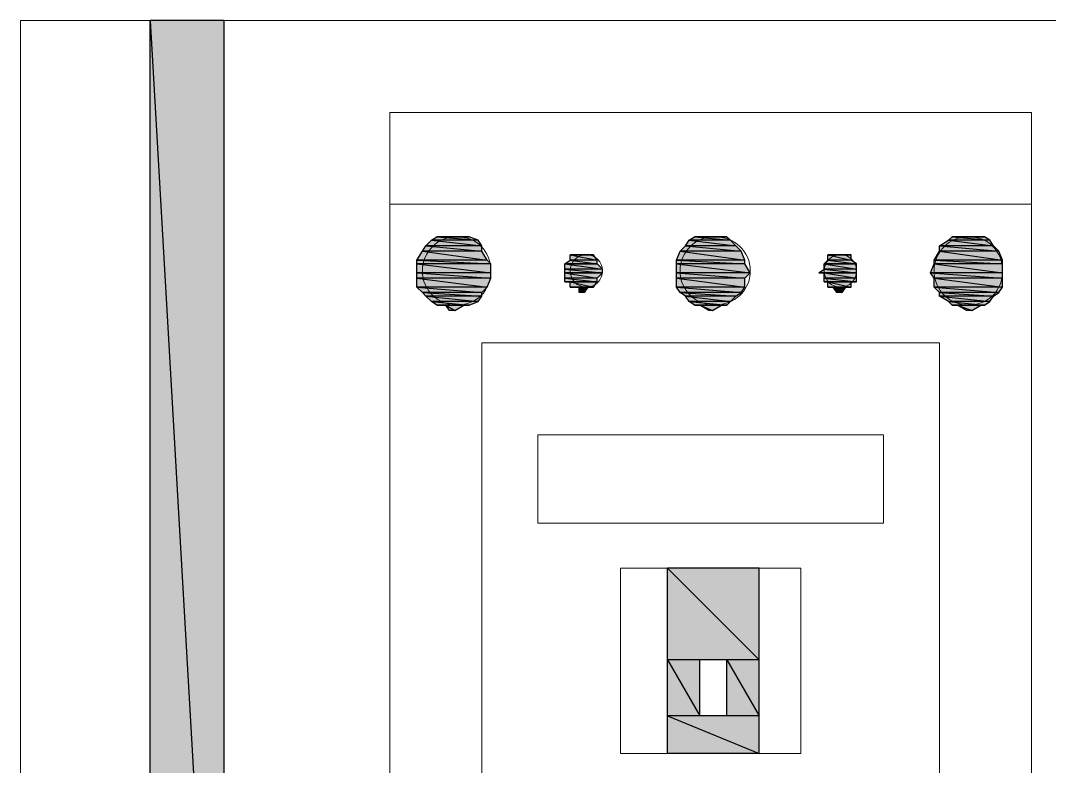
# Model space of a CAD drawing. Header units: millimetres. Extents: x 53 to 176, y -29 to 32.
# Drawn here: x 118.331 to 119.128, y -15.149 to -14.57 of the extents above; entities that cross this region are included whole.
import ezdxf

# ---------------------------------------------------------------- set-up
doc = ezdxf.new("R2010")
doc.units = ezdxf.units.MM
doc.layers.add('15 - Quadro de medição', color=6, linetype='Continuous')

msp = doc.modelspace()

# ---------------------------------------------------------------- hatches: boundary and pattern name
at = {"layer": '15 - Quadro de medição', "true_color": 0x000007}
h = msp.add_hatch(color=7, dxfattribs=at)
h.paths.add_polyline_path([(118.48859, -14.5702), (118.43132, -14.5702), (118.48859, -15.56749)])
h.paths.add_polyline_path([(118.43132, -14.5702), (118.48859, -15.56749), (118.43132, -15.56749)])
h = msp.add_hatch(color=7, dxfattribs=at)
h.paths.add_polyline_path([(118.67855, -14.73782), (118.65341, -14.73782), (118.68553, -14.74061)])
h.paths.add_polyline_path([(118.65341, -14.73782), (118.68553, -14.74061), (118.64922, -14.74061)])
h = msp.add_hatch(color=7, dxfattribs=at)
h.paths.add_polyline_path([(118.87829, -14.73782), (118.85314, -14.73782), (118.88108, -14.74061)])
h.paths.add_polyline_path([(118.85314, -14.73782), (118.88108, -14.74061), (118.84895, -14.74061)])
h = msp.add_hatch(color=7, dxfattribs=at)
h.paths.add_polyline_path([(119.07802, -14.73782), (119.05288, -14.73782), (119.08221, -14.74061)])
h.paths.add_polyline_path([(119.05288, -14.73782), (119.08221, -14.74061), (119.05009, -14.74061)])
h = msp.add_hatch(color=7, dxfattribs=at)
h.paths.add_polyline_path([(118.68833, -14.7448), (118.64503, -14.7448), (118.68833, -14.74899)])
h.paths.add_polyline_path([(118.64503, -14.7448), (118.68833, -14.74899), (118.64223, -14.74899)])
h = msp.add_hatch(color=7, dxfattribs=at)
h.paths.add_polyline_path([(118.68553, -14.74061), (118.64922, -14.74061), (118.68833, -14.7448)])
h.paths.add_polyline_path([(118.64922, -14.74061), (118.68833, -14.7448), (118.64503, -14.7448)])
h = msp.add_hatch(color=7, dxfattribs=at)
h.paths.add_polyline_path([(118.88527, -14.7448), (118.84616, -14.7448), (118.88946, -14.74899)])
h.paths.add_polyline_path([(118.84616, -14.7448), (118.88946, -14.74899), (118.84197, -14.74899)])
h = msp.add_hatch(color=7, dxfattribs=at)
h.paths.add_polyline_path([(118.88108, -14.74061), (118.84895, -14.74061), (118.88527, -14.7448)])
h.paths.add_polyline_path([(118.84895, -14.74061), (118.88527, -14.7448), (118.84616, -14.7448)])
h = msp.add_hatch(color=7, dxfattribs=at)
h.paths.add_polyline_path([(119.08221, -14.74061), (119.05009, -14.74061), (119.08501, -14.7448)])
h.paths.add_polyline_path([(119.05009, -14.74061), (119.08501, -14.7448), (119.0431, -14.7448)])
h = msp.add_hatch(color=7, dxfattribs=at)
h.paths.add_polyline_path([(119.08501, -14.7448), (119.0431, -14.7448), (119.0892, -14.74899)])
h.paths.add_polyline_path([(119.0431, -14.7448), (119.0892, -14.74899), (119.0431, -14.74899)])
h = msp.add_hatch(color=7, dxfattribs=at)
h.paths.add_polyline_path([(118.68833, -14.74899), (118.64223, -14.74899), (118.69252, -14.75597)])
h.paths.add_polyline_path([(118.64223, -14.74899), (118.69252, -14.75597), (118.63804, -14.75597)])
h = msp.add_hatch(color=7, dxfattribs=at)
h.paths.add_polyline_path([(118.77493, -14.75178), (118.75677, -14.75178), (118.77772, -14.75597)])
h.paths.add_polyline_path([(118.75677, -14.75178), (118.77772, -14.75597), (118.75677, -14.75597)])
h = msp.add_hatch(color=7, dxfattribs=at)
h.paths.add_polyline_path([(118.77073, -14.75178), (118.76375, -14.75178)])
h.paths.add_polyline_path([(118.77073, -14.75178), (118.76375, -14.75178), (118.76794, -14.75178)])
h = msp.add_hatch(color=7, dxfattribs=at)
h.paths.add_polyline_path([(118.88946, -14.74899), (118.84197, -14.74899), (118.89225, -14.75597)])
h.paths.add_polyline_path([(118.84197, -14.74899), (118.89225, -14.75597), (118.83918, -14.75597)])
h = msp.add_hatch(color=7, dxfattribs=at)
h.paths.add_polyline_path([(118.97466, -14.75178), (118.9565, -14.75178), (118.97466, -14.75597)])
h.paths.add_polyline_path([(118.9565, -14.75178), (118.97466, -14.75597), (118.9565, -14.75597)])
h = msp.add_hatch(color=7, dxfattribs=at)
h.paths.add_polyline_path([(119.0892, -14.74899), (119.0431, -14.74899), (119.09199, -14.75597)])
h.paths.add_polyline_path([(119.0431, -14.74899), (119.09199, -14.75597), (119.03891, -14.75597)])
h = msp.add_hatch(color=7, dxfattribs=at)
h.paths.add_polyline_path([(118.69252, -14.75597), (118.63804, -14.75597), (118.69531, -14.75877)])
h.paths.add_polyline_path([(118.63804, -14.75597), (118.69531, -14.75877), (118.63804, -14.75877)])
h = msp.add_hatch(color=7, dxfattribs=at)
h.paths.add_polyline_path([(118.69531, -14.75877), (118.63804, -14.75877), (118.69531, -14.76575)])
h.paths.add_polyline_path([(118.63804, -14.75877), (118.69531, -14.76575), (118.63804, -14.76575)])
h = msp.add_hatch(color=7, dxfattribs=at)
h.paths.add_polyline_path([(118.77772, -14.75597), (118.75677, -14.75597), (118.77772, -14.75877)])
h.paths.add_polyline_path([(118.75677, -14.75597), (118.77772, -14.75877), (118.75258, -14.75877)])
h = msp.add_hatch(color=7, dxfattribs=at)
h.paths.add_polyline_path([(118.77772, -14.75877), (118.75258, -14.75877), (118.78191, -14.76296)])
h.paths.add_polyline_path([(118.75258, -14.75877), (118.78191, -14.76296), (118.75258, -14.76296)])
h = msp.add_hatch(color=7, dxfattribs=at)
h.paths.add_polyline_path([(118.89225, -14.75597), (118.83918, -14.75597), (118.89225, -14.75877)])
h.paths.add_polyline_path([(118.83918, -14.75597), (118.89225, -14.75877), (118.83918, -14.75877)])
h = msp.add_hatch(color=7, dxfattribs=at)
h.paths.add_polyline_path([(118.89225, -14.75877), (118.83918, -14.75877), (118.89644, -14.76575)])
h.paths.add_polyline_path([(118.83918, -14.75877), (118.89644, -14.76575), (118.83918, -14.76575)])
h = msp.add_hatch(color=7, dxfattribs=at)
h.paths.add_polyline_path([(118.97466, -14.75597), (118.9565, -14.75597), (118.97885, -14.75877)])
h.paths.add_polyline_path([(118.9565, -14.75597), (118.97885, -14.75877), (118.95371, -14.75877)])
h = msp.add_hatch(color=7, dxfattribs=at)
h.paths.add_polyline_path([(118.95371, -14.75877), (118.97885, -14.75877), (118.97746, -14.75877)])
h.paths.add_polyline_path([(118.97885, -14.75877), (118.97746, -14.75877), (118.95371, -14.75877)])
h = msp.add_hatch(color=7, dxfattribs=at)
h.paths.add_polyline_path([(118.97885, -14.75877), (118.95371, -14.75877), (118.97885, -14.76296)])
h.paths.add_polyline_path([(118.95371, -14.75877), (118.97885, -14.76296), (118.95371, -14.76296)])
h = msp.add_hatch(color=7, dxfattribs=at)
h.paths.add_polyline_path([(119.09199, -14.75877), (119.03891, -14.75877), (119.09199, -14.76575)])
h.paths.add_polyline_path([(119.03891, -14.75877), (119.09199, -14.76575), (119.03612, -14.76575)])
h = msp.add_hatch(color=7, dxfattribs=at)
h.paths.add_polyline_path([(119.09199, -14.75597), (119.03891, -14.75597), (119.09199, -14.75877)])
h.paths.add_polyline_path([(119.03891, -14.75597), (119.09199, -14.75877), (119.03891, -14.75877)])
h = msp.add_hatch(color=7, dxfattribs=at)
h.paths.add_polyline_path([(118.69531, -14.76575), (118.63804, -14.76575), (118.69531, -14.76994)])
h.paths.add_polyline_path([(118.63804, -14.76575), (118.69531, -14.76994), (118.63804, -14.76994)])
h = msp.add_hatch(color=7, dxfattribs=at)
h.paths.add_polyline_path([(118.69531, -14.76994), (118.63804, -14.76994), (118.69252, -14.77692)])
h.paths.add_polyline_path([(118.63804, -14.76994), (118.69252, -14.77692), (118.63804, -14.77692)])
h = msp.add_hatch(color=7, dxfattribs=at)
h.paths.add_polyline_path([(118.78191, -14.76296), (118.75258, -14.76296), (118.78191, -14.76575)])
h.paths.add_polyline_path([(118.75258, -14.76296), (118.78191, -14.76575), (118.75258, -14.76575)])
h = msp.add_hatch(color=7, dxfattribs=at)
h.paths.add_polyline_path([(118.78191, -14.76575), (118.75258, -14.76575), (118.77772, -14.76994)])
h.paths.add_polyline_path([(118.75258, -14.76575), (118.77772, -14.76994), (118.75258, -14.76994)])
h = msp.add_hatch(color=7, dxfattribs=at)
h.paths.add_polyline_path([(118.77772, -14.76994), (118.75258, -14.76994), (118.77772, -14.77273)])
h.paths.add_polyline_path([(118.75258, -14.76994), (118.77772, -14.77273), (118.75258, -14.77273)])
h = msp.add_hatch(color=7, dxfattribs=at)
h.paths.add_polyline_path([(118.89644, -14.76575), (118.83918, -14.76575), (118.89225, -14.76994)])
h.paths.add_polyline_path([(118.83918, -14.76575), (118.89225, -14.76994), (118.83918, -14.76994)])
h = msp.add_hatch(color=7, dxfattribs=at)
h.paths.add_polyline_path([(118.89225, -14.76994), (118.83918, -14.76994), (118.89225, -14.77692)])
h.paths.add_polyline_path([(118.83918, -14.76994), (118.89225, -14.77692), (118.83918, -14.77692)])
h = msp.add_hatch(color=7, dxfattribs=at)
h.paths.add_polyline_path([(118.97885, -14.76296), (118.95371, -14.76296), (118.97885, -14.76575)])
h.paths.add_polyline_path([(118.95371, -14.76296), (118.97885, -14.76575), (118.94952, -14.76575)])
h = msp.add_hatch(color=7, dxfattribs=at)
h.paths.add_polyline_path([(118.97885, -14.76575), (118.95371, -14.76575), (118.97885, -14.76994)])
h.paths.add_polyline_path([(118.95371, -14.76575), (118.97885, -14.76994), (118.95371, -14.76994)])
h = msp.add_hatch(color=7, dxfattribs=at)
h.paths.add_polyline_path([(118.97885, -14.76994), (118.95371, -14.76994), (118.97885, -14.77273)])
h.paths.add_polyline_path([(118.95371, -14.76994), (118.97885, -14.77273), (118.95371, -14.77273)])
h = msp.add_hatch(color=7, dxfattribs=at)
h.paths.add_polyline_path([(119.09199, -14.76575), (119.03612, -14.76575), (119.09199, -14.76994)])
h.paths.add_polyline_path([(119.03612, -14.76575), (119.09199, -14.76994), (119.03891, -14.76994)])
h = msp.add_hatch(color=7, dxfattribs=at)
h.paths.add_polyline_path([(119.09199, -14.76994), (119.03891, -14.76994), (119.09199, -14.77692)])
h.paths.add_polyline_path([(119.03891, -14.76994), (119.09199, -14.77692), (119.03891, -14.77692)])
h = msp.add_hatch(color=7, dxfattribs=at)
h.paths.add_polyline_path([(118.69252, -14.77692), (118.63804, -14.77692), (118.68833, -14.78111)])
h.paths.add_polyline_path([(118.63804, -14.77692), (118.68833, -14.78111), (118.64223, -14.78111)])
h = msp.add_hatch(color=7, dxfattribs=at)
h.paths.add_polyline_path([(118.77772, -14.77273), (118.75677, -14.77273), (118.77493, -14.77692)])
h.paths.add_polyline_path([(118.75677, -14.77273), (118.77493, -14.77692), (118.75677, -14.77692)])
h = msp.add_hatch(color=7, dxfattribs=at)
h.paths.add_polyline_path([(118.77073, -14.77692), (118.76375, -14.77692), (118.76794, -14.78111)])
h.paths.add_polyline_path([(118.76375, -14.77692), (118.76794, -14.78111), (118.76375, -14.78111)])
h = msp.add_hatch(color=7, dxfattribs=at)
h.paths.add_polyline_path([(118.89225, -14.77692), (118.83918, -14.77692), (118.88946, -14.78111)])
h.paths.add_polyline_path([(118.83918, -14.77692), (118.88946, -14.78111), (118.84197, -14.78111)])
h = msp.add_hatch(color=7, dxfattribs=at)
h.paths.add_polyline_path([(118.97466, -14.77273), (118.9565, -14.77273), (118.97466, -14.77692)])
h.paths.add_polyline_path([(118.9565, -14.77273), (118.97466, -14.77692), (118.9565, -14.77692)])
h = msp.add_hatch(color=7, dxfattribs=at)
h.paths.add_polyline_path([(118.97047, -14.77692), (118.96069, -14.77692), (118.96768, -14.78111)])
h.paths.add_polyline_path([(118.96069, -14.77692), (118.96768, -14.78111), (118.96349, -14.78111)])
h = msp.add_hatch(color=7, dxfattribs=at)
h.paths.add_polyline_path([(119.09199, -14.77692), (119.03891, -14.77692), (119.0892, -14.78111)])
h.paths.add_polyline_path([(119.03891, -14.77692), (119.0892, -14.78111), (119.0431, -14.78111)])
h = msp.add_hatch(color=7, dxfattribs=at)
h.paths.add_polyline_path([(118.68833, -14.78111), (118.64223, -14.78111), (118.68833, -14.78391)])
h.paths.add_polyline_path([(118.64223, -14.78111), (118.68833, -14.78391), (118.64503, -14.78391)])
h = msp.add_hatch(color=7, dxfattribs=at)
h.paths.add_polyline_path([(118.68833, -14.78391), (118.64503, -14.78391), (118.68553, -14.7881)])
h.paths.add_polyline_path([(118.64503, -14.78391), (118.68553, -14.7881), (118.64922, -14.7881)])
h = msp.add_hatch(color=7, dxfattribs=at)
h.paths.add_polyline_path([(118.88946, -14.78111), (118.84197, -14.78111), (118.88527, -14.78391)])
h.paths.add_polyline_path([(118.84197, -14.78111), (118.88527, -14.78391), (118.84616, -14.78391)])
h = msp.add_hatch(color=7, dxfattribs=at)
h.paths.add_polyline_path([(118.88527, -14.78391), (118.84616, -14.78391), (118.88108, -14.7881)])
h.paths.add_polyline_path([(118.84616, -14.78391), (118.88108, -14.7881), (118.84895, -14.7881)])
h = msp.add_hatch(color=7, dxfattribs=at)
h.paths.add_polyline_path([(119.0892, -14.78111), (119.0431, -14.78111), (119.08501, -14.78391)])
h.paths.add_polyline_path([(119.0431, -14.78111), (119.08501, -14.78391), (119.0431, -14.78391)])
h = msp.add_hatch(color=7, dxfattribs=at)
h.paths.add_polyline_path([(119.08501, -14.78391), (119.0431, -14.78391), (119.08221, -14.7881)])
h.paths.add_polyline_path([(119.0431, -14.78391), (119.08221, -14.7881), (119.05009, -14.7881)])
h = msp.add_hatch(color=7, dxfattribs=at)
h.paths.add_polyline_path([(118.68553, -14.7881), (118.64922, -14.7881), (118.67855, -14.79089)])
h.paths.add_polyline_path([(118.64922, -14.7881), (118.67855, -14.79089), (118.65341, -14.79089)])
h = msp.add_hatch(color=7, dxfattribs=at)
h.paths.add_polyline_path([(118.67436, -14.79089), (118.66039, -14.79089), (118.66737, -14.79508)])
h.paths.add_polyline_path([(118.66039, -14.79089), (118.66737, -14.79508), (118.66318, -14.79508)])
h = msp.add_hatch(color=7, dxfattribs=at)
h.paths.add_polyline_path([(118.88108, -14.7881), (118.84895, -14.7881), (118.87829, -14.79089)])
h.paths.add_polyline_path([(118.84895, -14.7881), (118.87829, -14.79089), (118.85314, -14.79089)])
h = msp.add_hatch(color=7, dxfattribs=at)
h.paths.add_polyline_path([(118.87409, -14.79089), (118.85733, -14.79089), (118.86711, -14.79508)])
h.paths.add_polyline_path([(118.85733, -14.79089), (118.86711, -14.79508), (118.86432, -14.79508)])
h = msp.add_hatch(color=7, dxfattribs=at)
h.paths.add_polyline_path([(119.08221, -14.7881), (119.05009, -14.7881), (119.07802, -14.79089)])
h.paths.add_polyline_path([(119.05009, -14.7881), (119.07802, -14.79089), (119.05288, -14.79089)])
h = msp.add_hatch(color=7, dxfattribs=at)
h.paths.add_polyline_path([(119.07523, -14.79089), (119.05707, -14.79089), (119.06824, -14.79508)])
h.paths.add_polyline_path([(119.05707, -14.79089), (119.06824, -14.79508), (119.06405, -14.79508)])
h = msp.add_hatch(color=7, dxfattribs=at)
h.paths.add_polyline_path([(118.90343, -14.99482), (118.83219, -14.99482), (118.90343, -15.06605)])
h.paths.add_polyline_path([(118.83219, -14.99482), (118.90343, -15.06605), (118.83219, -15.06605)])
h = msp.add_hatch(color=7, dxfattribs=at)
h.paths.add_polyline_path([(118.85733, -15.06605), (118.83219, -15.06605), (118.85733, -15.10935)])
h.paths.add_polyline_path([(118.83219, -15.06605), (118.85733, -15.10935), (118.83219, -15.10935)])
h = msp.add_hatch(color=7, dxfattribs=at)
h.paths.add_polyline_path([(118.90343, -15.06605), (118.87829, -15.06605), (118.90343, -15.10935)])
h.paths.add_polyline_path([(118.87829, -15.06605), (118.90343, -15.10935), (118.87829, -15.10935)])
h = msp.add_hatch(color=7, dxfattribs=at)
h.paths.add_polyline_path([(118.90343, -15.10935), (118.83219, -15.10935), (118.90343, -15.13869)])
h.paths.add_polyline_path([(118.83219, -15.10935), (118.90343, -15.13869), (118.83219, -15.13869)])

# ---------------------------------------------------------------- linework, layer by layer
at = {"layer": '15 - Quadro de medição', "color": 7, "linetype": 'Continuous', "lineweight": 20, "true_color": 0x000007}
for points in [[(119.40067, -14.5702), (119.40067, -15.56749), (118.33076, -15.56749), (118.33076, -14.5702), (118.86711, -14.5702)], [(119.11434, -14.64144), (119.11434, -15.49626), (118.61709, -15.49626), (118.61709, -14.64144), (118.86711, -14.64144)], [(119.0431, -14.82022), (119.0431, -15.31747), (118.68833, -15.31747), (118.68833, -14.82022), (118.86711, -14.82022)], [(118.9998, -14.9599), (118.9998, -14.89146), (118.73163, -14.89146), (118.73163, -14.9599), (118.86711, -14.9599)], [(118.93555, -14.99482), (118.93555, -15.13869), (118.79588, -15.13869), (118.79588, -14.99482), (118.86711, -14.99482)], [(118.87829, -15.10935), (118.87829, -15.06605), (118.85733, -15.06605), (118.85733, -15.10935), (118.86711, -15.10935)]]:
    msp.add_lwpolyline(points, close=True, dxfattribs=at)
at = {"layer": '15 - Quadro de medição', "color": 7, "linetype": 'Continuous', "lineweight": -2, "true_color": 0x000007}
for points in [[(118.48859, -14.5702), (118.43132, -14.5702), (118.48859, -15.56749)], [(118.43132, -14.5702), (118.48859, -15.56749), (118.43132, -15.56749)], [(118.65341, -14.73782), (118.68553, -14.74061), (118.64922, -14.74061)], [(118.66039, -14.73782), (118.67855, -14.73782), (118.65341, -14.73782)], [(118.67855, -14.73782), (118.65341, -14.73782), (118.68553, -14.74061)], [(118.66318, -14.73782), (118.67436, -14.73782), (118.66039, -14.73782)], [(118.67436, -14.73782), (118.66039, -14.73782), (118.67855, -14.73782)], [(118.66737, -14.73782), (118.66318, -14.73782), (118.67436, -14.73782)], [(118.85314, -14.73782), (118.88108, -14.74061), (118.84895, -14.74061)], [(118.85733, -14.73782), (118.87829, -14.73782), (118.85314, -14.73782)], [(118.87829, -14.73782), (118.85314, -14.73782), (118.88108, -14.74061)], [(118.86432, -14.73782), (118.87409, -14.73782), (118.85733, -14.73782)], [(118.87409, -14.73782), (118.85733, -14.73782), (118.87829, -14.73782)], [(118.86711, -14.73782), (118.86432, -14.73782), (118.87409, -14.73782)], [(119.05288, -14.73782), (119.08221, -14.74061), (119.05009, -14.74061)], [(119.05707, -14.73782), (119.07802, -14.73782), (119.05288, -14.73782)], [(119.07802, -14.73782), (119.05288, -14.73782), (119.08221, -14.74061)], [(119.06405, -14.73782), (119.07523, -14.73782), (119.05707, -14.73782)], [(119.07523, -14.73782), (119.05707, -14.73782), (119.07802, -14.73782)], [(119.06824, -14.73782), (119.06405, -14.73782), (119.07523, -14.73782)], [(118.64503, -14.7448), (118.68833, -14.74899), (118.64223, -14.74899)], [(118.64922, -14.74061), (118.68833, -14.7448), (118.64503, -14.7448)], [(118.68833, -14.7448), (118.64503, -14.7448), (118.68833, -14.74899)], [(118.68553, -14.74061), (118.64922, -14.74061), (118.68833, -14.7448)], [(118.84616, -14.7448), (118.88946, -14.74899), (118.84197, -14.74899)], [(118.84895, -14.74061), (118.88527, -14.7448), (118.84616, -14.7448)], [(118.88527, -14.7448), (118.84616, -14.7448), (118.88946, -14.74899)], [(118.88108, -14.74061), (118.84895, -14.74061), (118.88527, -14.7448)], [(119.05009, -14.74061), (119.08501, -14.7448), (119.0431, -14.7448)], [(119.08501, -14.7448), (119.0431, -14.7448), (119.0892, -14.74899)], [(119.0431, -14.7448), (119.0892, -14.74899), (119.0431, -14.74899)], [(119.08221, -14.74061), (119.05009, -14.74061), (119.08501, -14.7448)], [(118.64223, -14.74899), (118.69252, -14.75597), (118.63804, -14.75597)], [(118.68833, -14.74899), (118.64223, -14.74899), (118.69252, -14.75597)], [(118.75956, -14.75178), (118.77493, -14.75178), (118.75677, -14.75178)], [(118.77493, -14.75178), (118.75677, -14.75178), (118.77772, -14.75597)], [(118.75677, -14.75178), (118.77772, -14.75597), (118.75677, -14.75597)], [(118.76375, -14.75178), (118.77073, -14.75178), (118.75956, -14.75178)], [(118.77073, -14.75178), (118.75956, -14.75178), (118.77493, -14.75178)], [(118.77073, -14.75178), (118.77073, -14.75178), (118.76375, -14.75178)], [(118.77073, -14.75178), (118.76375, -14.75178), (118.76794, -14.75178)], [(118.77073, -14.75178), (118.76375, -14.75178)], [(118.84197, -14.74899), (118.89225, -14.75597), (118.83918, -14.75597)], [(118.88946, -14.74899), (118.84197, -14.74899), (118.89225, -14.75597)], [(118.96069, -14.75178), (118.97466, -14.75178), (118.9565, -14.75178)], [(118.97466, -14.75178), (118.9565, -14.75178), (118.97466, -14.75597)], [(118.9565, -14.75178), (118.97466, -14.75597), (118.9565, -14.75597)], [(118.96349, -14.75178), (118.97047, -14.75178), (118.96069, -14.75178)], [(118.96069, -14.75178), (118.97047, -14.75178), (118.97047, -14.75178)], [(118.97047, -14.75178), (118.97047, -14.75178), (118.96069, -14.75178)], [(118.97047, -14.75178), (118.96069, -14.75178), (118.97466, -14.75178)], [(118.96768, -14.75178), (118.96349, -14.75178), (118.97047, -14.75178)], [(119.0431, -14.74899), (119.09199, -14.75597), (119.03891, -14.75597)], [(119.0892, -14.74899), (119.0431, -14.74899), (119.09199, -14.75597)], [(118.69252, -14.75597), (118.63804, -14.75597), (118.69531, -14.75877)], [(118.63804, -14.75597), (118.69531, -14.75877), (118.63804, -14.75877)], [(118.69531, -14.75877), (118.63804, -14.75877), (118.69531, -14.76575)], [(118.63804, -14.75877), (118.69531, -14.76575), (118.63804, -14.76575)], [(118.75677, -14.75597), (118.77772, -14.75877), (118.75258, -14.75877)], [(118.75258, -14.75877), (118.77772, -14.75877), (118.77772, -14.75877)], [(118.77772, -14.75877), (118.77772, -14.75877), (118.75258, -14.75877)], [(118.77772, -14.75877), (118.75258, -14.75877), (118.78191, -14.76296)], [(118.75258, -14.75877), (118.78191, -14.76296), (118.75258, -14.76296)], [(118.77772, -14.75597), (118.75677, -14.75597), (118.77772, -14.75877)], [(118.89225, -14.75597), (118.83918, -14.75597), (118.89225, -14.75877)], [(118.83918, -14.75597), (118.89225, -14.75877), (118.83918, -14.75877)], [(118.89225, -14.75877), (118.83918, -14.75877), (118.89644, -14.76575)], [(118.83918, -14.75877), (118.89644, -14.76575), (118.83918, -14.76575)], [(118.9565, -14.75597), (118.97885, -14.75877), (118.95371, -14.75877)], [(118.95371, -14.75877), (118.97885, -14.75877), (118.97746, -14.75877)], [(118.97885, -14.75877), (118.97746, -14.75877), (118.95371, -14.75877)], [(118.97885, -14.75877), (118.95371, -14.75877), (118.97885, -14.76296)], [(118.95371, -14.75877), (118.97885, -14.76296), (118.95371, -14.76296)], [(118.97466, -14.75597), (118.9565, -14.75597), (118.97885, -14.75877)], [(119.03891, -14.75877), (119.09199, -14.76575), (119.03612, -14.76575)], [(119.09199, -14.75597), (119.03891, -14.75597), (119.09199, -14.75877)], [(119.03891, -14.75597), (119.09199, -14.75877), (119.03891, -14.75877)], [(119.09199, -14.75877), (119.03891, -14.75877), (119.09199, -14.76575)], [(118.69531, -14.76575), (118.63804, -14.76575), (118.69531, -14.76994)], [(118.63804, -14.76575), (118.69531, -14.76994), (118.63804, -14.76994)], [(118.69531, -14.76994), (118.63804, -14.76994), (118.69252, -14.77692)], [(118.63804, -14.76994), (118.69252, -14.77692), (118.63804, -14.77692)], [(118.78191, -14.76296), (118.75258, -14.76296), (118.78191, -14.76575)], [(118.75258, -14.76296), (118.78191, -14.76575), (118.75258, -14.76575)], [(118.75258, -14.76575), (118.78191, -14.76575), (118.78191, -14.76575)], [(118.78191, -14.76575), (118.78191, -14.76575), (118.75258, -14.76575)], [(118.78191, -14.76575), (118.75258, -14.76575), (118.77772, -14.76994)], [(118.75258, -14.76575), (118.77772, -14.76994), (118.75258, -14.76994)], [(118.77772, -14.76994), (118.75258, -14.76994), (118.77772, -14.77273)], [(118.75258, -14.76994), (118.77772, -14.77273), (118.75258, -14.77273)], [(118.89644, -14.76575), (118.83918, -14.76575), (118.89225, -14.76994)], [(118.83918, -14.76575), (118.89225, -14.76994), (118.83918, -14.76994)], [(118.89225, -14.76994), (118.83918, -14.76994), (118.89225, -14.77692)], [(118.83918, -14.76994), (118.89225, -14.77692), (118.83918, -14.77692)], [(118.95371, -14.76296), (118.97885, -14.76575), (118.94952, -14.76575)], [(118.97885, -14.76575), (118.94952, -14.76575)], [(118.94952, -14.76575), (118.97885, -14.76575), (118.95371, -14.76575)], [(118.97885, -14.76296), (118.95371, -14.76296), (118.97885, -14.76575)], [(118.97885, -14.76575), (118.95371, -14.76575), (118.97885, -14.76994)], [(118.95371, -14.76575), (118.97885, -14.76994), (118.95371, -14.76994)], [(118.97885, -14.76994), (118.95371, -14.76994), (118.97885, -14.77273)], [(118.95371, -14.76994), (118.97885, -14.77273), (118.95371, -14.77273)], [(119.09199, -14.76575), (119.03612, -14.76575), (119.09199, -14.76994)], [(119.03612, -14.76575), (119.09199, -14.76994), (119.03891, -14.76994)], [(119.09199, -14.76994), (119.03891, -14.76994), (119.09199, -14.77692)], [(119.03891, -14.76994), (119.09199, -14.77692), (119.03891, -14.77692)], [(118.69252, -14.77692), (118.63804, -14.77692), (118.68833, -14.78111)], [(118.63804, -14.77692), (118.68833, -14.78111), (118.64223, -14.78111)], [(118.77772, -14.77273), (118.75258, -14.77273)], [(118.75258, -14.77273), (118.77772, -14.77273), (118.75677, -14.77273)], [(118.77772, -14.77273), (118.75677, -14.77273), (118.77493, -14.77692)], [(118.75677, -14.77273), (118.77493, -14.77692), (118.75677, -14.77692)], [(118.77493, -14.77692), (118.75677, -14.77692), (118.77073, -14.77692)], [(118.75677, -14.77692), (118.77073, -14.77692), (118.75956, -14.77692)], [(118.77073, -14.77692), (118.75956, -14.77692)], [(118.75956, -14.77692), (118.77073, -14.77692), (118.76375, -14.77692)], [(118.77073, -14.77692), (118.76375, -14.77692), (118.76794, -14.78111)], [(118.76375, -14.77692), (118.76794, -14.78111), (118.76375, -14.78111)], [(118.89225, -14.77692), (118.83918, -14.77692), (118.88946, -14.78111)], [(118.83918, -14.77692), (118.88946, -14.78111), (118.84197, -14.78111)], [(118.97885, -14.77273), (118.95371, -14.77273), (118.97466, -14.77273)], [(118.95371, -14.77273), (118.97466, -14.77273), (118.9565, -14.77273)], [(118.97466, -14.77273), (118.9565, -14.77273), (118.97466, -14.77692)], [(118.9565, -14.77273), (118.97466, -14.77692), (118.9565, -14.77692)], [(118.97466, -14.77692), (118.9565, -14.77692), (118.97047, -14.77692)], [(118.9565, -14.77692), (118.97047, -14.77692), (118.96069, -14.77692)], [(118.96069, -14.77692), (118.97047, -14.77692), (118.97047, -14.77692)], [(118.97047, -14.77692), (118.97047, -14.77692), (118.96069, -14.77692)], [(118.97047, -14.77692), (118.96069, -14.77692), (118.96768, -14.78111)], [(118.96069, -14.77692), (118.96768, -14.78111), (118.96349, -14.78111)], [(119.09199, -14.77692), (119.03891, -14.77692), (119.0892, -14.78111)], [(119.03891, -14.77692), (119.0892, -14.78111), (119.0431, -14.78111)], [(118.68833, -14.78111), (118.64223, -14.78111), (118.68833, -14.78391)], [(118.64223, -14.78111), (118.68833, -14.78391), (118.64503, -14.78391)], [(118.68833, -14.78391), (118.64503, -14.78391), (118.68553, -14.7881)], [(118.64503, -14.78391), (118.68553, -14.7881), (118.64922, -14.7881)], [(118.88946, -14.78111), (118.84197, -14.78111), (118.88527, -14.78391)], [(118.84197, -14.78111), (118.88527, -14.78391), (118.84616, -14.78391)], [(118.88527, -14.78391), (118.84616, -14.78391), (118.88108, -14.7881)], [(118.84616, -14.78391), (118.88108, -14.7881), (118.84895, -14.7881)], [(119.0892, -14.78111), (119.0431, -14.78111), (119.08501, -14.78391)], [(119.0431, -14.78111), (119.08501, -14.78391), (119.0431, -14.78391)], [(119.08501, -14.78391), (119.0431, -14.78391), (119.08221, -14.7881)], [(119.0431, -14.78391), (119.08221, -14.7881), (119.05009, -14.7881)], [(118.68553, -14.7881), (118.64922, -14.7881), (118.67855, -14.79089)], [(118.64922, -14.7881), (118.67855, -14.79089), (118.65341, -14.79089)], [(118.67855, -14.79089), (118.65341, -14.79089), (118.67436, -14.79089)], [(118.65341, -14.79089), (118.67436, -14.79089), (118.66039, -14.79089)], [(118.67436, -14.79089), (118.66039, -14.79089), (118.66737, -14.79508)], [(118.66039, -14.79089), (118.66737, -14.79508), (118.66318, -14.79508)], [(118.88108, -14.7881), (118.84895, -14.7881), (118.87829, -14.79089)], [(118.84895, -14.7881), (118.87829, -14.79089), (118.85314, -14.79089)], [(118.87829, -14.79089), (118.85314, -14.79089), (118.87409, -14.79089)], [(118.85314, -14.79089), (118.87409, -14.79089), (118.85733, -14.79089)], [(118.87409, -14.79089), (118.85733, -14.79089), (118.86711, -14.79508)], [(118.85733, -14.79089), (118.86711, -14.79508), (118.86432, -14.79508)], [(119.08221, -14.7881), (119.05009, -14.7881), (119.07802, -14.79089)], [(119.05009, -14.7881), (119.07802, -14.79089), (119.05288, -14.79089)], [(119.07802, -14.79089), (119.05288, -14.79089), (119.07523, -14.79089)], [(119.05288, -14.79089), (119.07523, -14.79089), (119.05707, -14.79089)], [(119.07523, -14.79089), (119.05707, -14.79089), (119.06824, -14.79508)], [(119.05707, -14.79089), (119.06824, -14.79508), (119.06405, -14.79508)], [(118.90343, -14.99482), (118.83219, -14.99482), (118.90343, -15.06605)], [(118.83219, -14.99482), (118.90343, -15.06605), (118.83219, -15.06605)], [(118.85733, -15.06605), (118.83219, -15.06605), (118.85733, -15.10935)], [(118.83219, -15.06605), (118.85733, -15.10935), (118.83219, -15.10935)], [(118.90343, -15.06605), (118.87829, -15.06605), (118.90343, -15.10935)], [(118.87829, -15.06605), (118.90343, -15.10935), (118.87829, -15.10935)], [(118.90343, -15.10935), (118.83219, -15.10935), (118.90343, -15.13869)], [(118.83219, -15.10935), (118.90343, -15.13869), (118.83219, -15.13869)]]:
    msp.add_lwpolyline(points, close=True, dxfattribs=at)
at = {"layer": '15 - Quadro de medição', "color": 7, "linetype": 'Continuous', "lineweight": 20, "true_color": 0x000007}
for points in [[(118.43132, -15.56749), (118.43132, -14.5702), (118.43132, -14.5702)], [(118.48859, -14.5702), (118.48859, -15.56749), (118.48859, -15.56749)], [(118.61709, -14.71267), (119.11434, -14.71267), (119.11434, -14.71267)], [(118.83219, -14.99482), (118.83219, -15.13869), (118.83219, -15.13869)], [(118.90343, -14.99482), (118.90343, -15.13869), (118.90343, -15.13869)]]:
    msp.add_lwpolyline(points, dxfattribs=at)
for points in [[(118.69531, -14.76435), (118.69531, -14.74899), (118.68414, -14.73782), (118.66877, -14.73782), (118.66877, -14.73782), (118.6548, -14.73782), (118.64223, -14.74899), (118.64223, -14.76435), (118.64223, -14.76435), (118.64223, -14.77972), (118.6548, -14.79089), (118.66877, -14.79089), (118.66877, -14.79089), (118.68414, -14.79089), (118.69531, -14.77972), (118.69531, -14.76435)], [(118.89644, -14.76435), (118.89644, -14.74899), (118.88387, -14.73782), (118.86851, -14.73782), (118.86851, -14.73782), (118.85454, -14.73782), (118.84197, -14.74899), (118.84197, -14.76435), (118.84197, -14.76435), (118.84197, -14.77972), (118.85454, -14.79089), (118.86851, -14.79089), (118.86851, -14.79089), (118.88387, -14.79089), (118.89644, -14.77972), (118.89644, -14.76435)], [(119.09199, -14.76435), (119.09199, -14.74899), (119.08082, -14.73782), (119.06545, -14.73782), (119.06545, -14.73782), (119.05148, -14.73782), (119.03891, -14.74899), (119.03891, -14.76435), (119.03891, -14.76435), (119.03891, -14.77972), (119.05148, -14.79089), (119.06545, -14.79089), (119.06545, -14.79089), (119.08082, -14.79089), (119.09199, -14.77972), (119.09199, -14.76435)], [(118.78191, -14.76435), (118.78191, -14.75737), (118.77632, -14.75178), (118.76934, -14.75178), (118.76934, -14.75178), (118.76235, -14.75178), (118.75677, -14.75737), (118.75677, -14.76435), (118.75677, -14.76435), (118.75677, -14.77134), (118.76235, -14.77692), (118.76934, -14.77692), (118.76934, -14.77692), (118.77632, -14.77692), (118.78191, -14.77134), (118.78191, -14.76435)], [(118.97885, -14.76435), (118.97885, -14.75737), (118.97326, -14.75178), (118.96628, -14.75178), (118.96628, -14.75178), (118.9593, -14.75178), (118.95371, -14.75737), (118.95371, -14.76435), (118.95371, -14.76435), (118.95371, -14.77134), (118.9593, -14.77692), (118.96628, -14.77692), (118.96628, -14.77692), (118.97326, -14.77692), (118.97885, -14.77134), (118.97885, -14.76435)]]:
    msp.add_open_spline(points, degree=3, knots=[0, 0, 0, 0, 0.0625, 0.0625, 0.0625, 0.062501, 0.125, 0.125, 0.125, 0.125001, 0.1875, 0.1875, 0.1875, 0.187501, 1, 1, 1, 1], dxfattribs=at)

doc.saveas('drawing.dxf')
